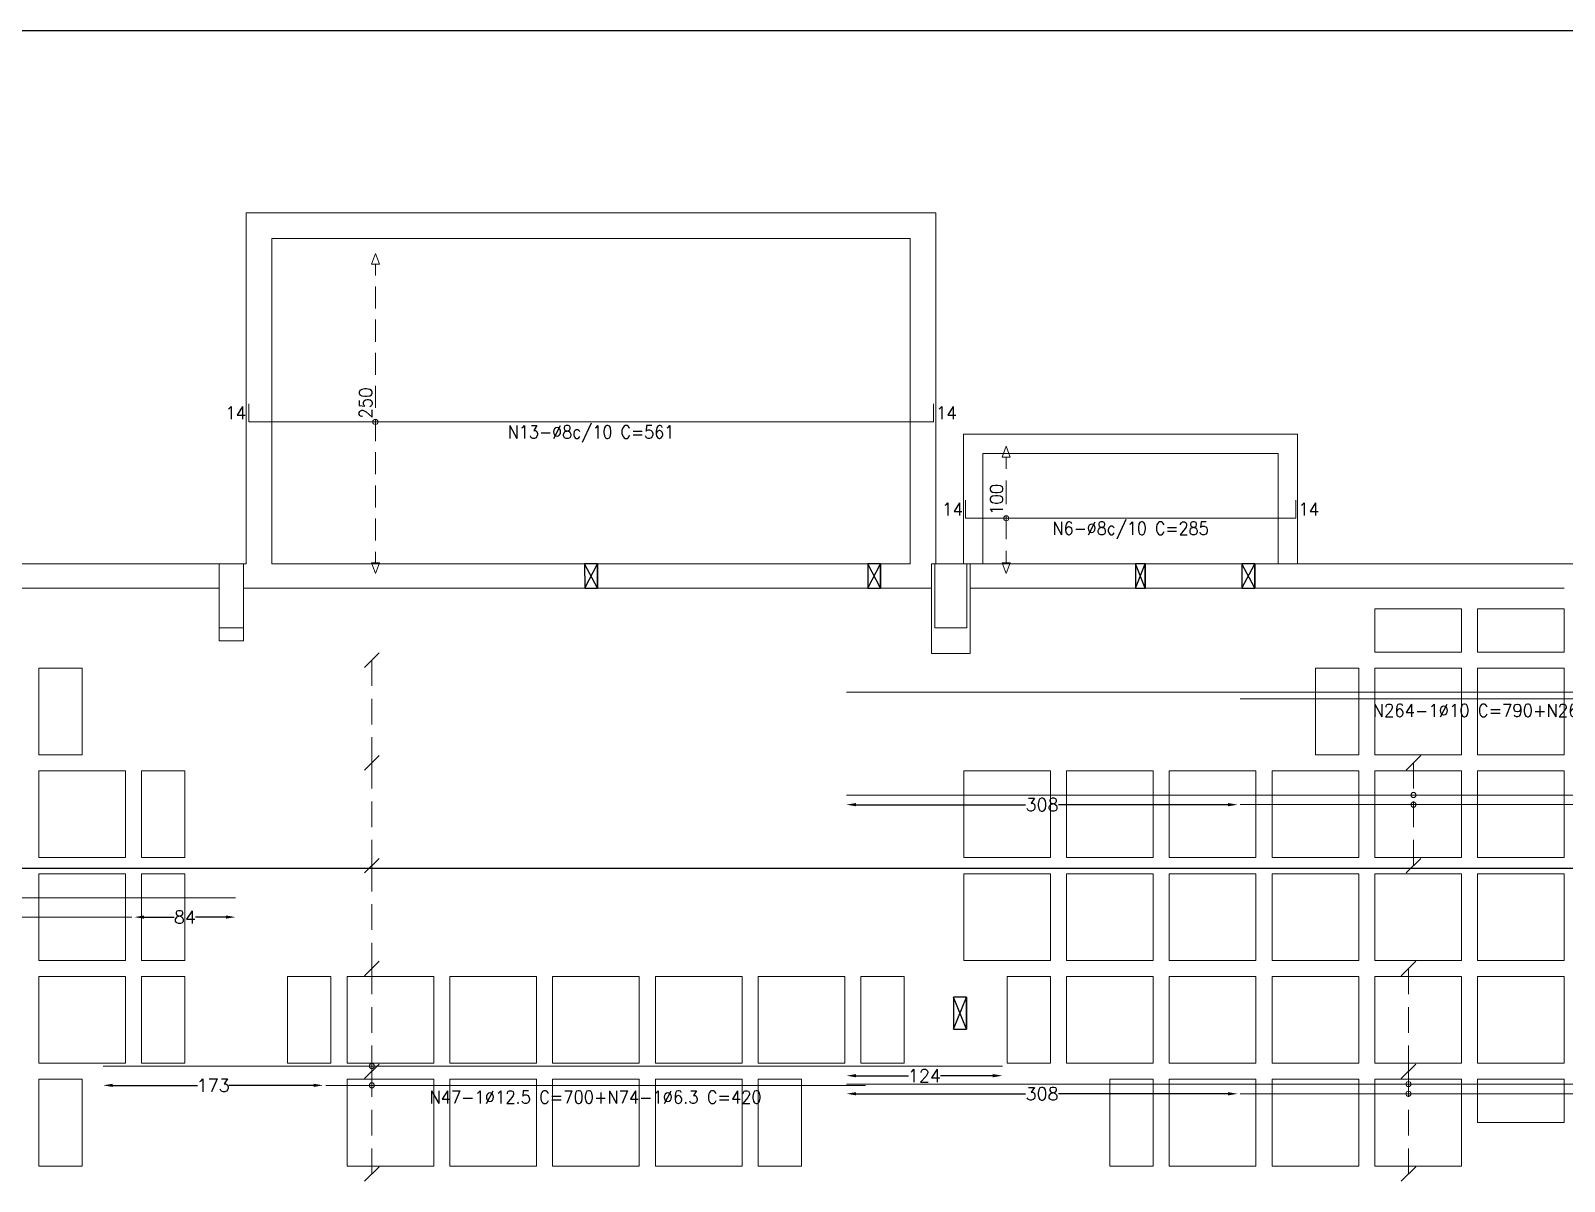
# Model space of a CAD drawing. Header units: millimetres. Extents: x -32 to 332, y -138 to 116.
# Drawn here: x 193.11 to 216.99, y 73.33 to 91.24 of the extents above; entities that cross this region are included whole.
import ezdxf
from ezdxf.enums import TextEntityAlignment as Align

# ---------------------------------------------------------------- set-up
doc = ezdxf.new("R2010")
doc.units = ezdxf.units.MM
for name, color, linetype in [('A-COT-01', 9, 'Continuous'), ('FURAÇÃO', 8, 'Continuous'), ('TRECHO A', 3, 'Continuous')]:
    doc.layers.add(name, color=color, linetype=linetype)
for name, color, linetype, lineweight in [('ARR_L_I_IG_DIST', 8, 'Continuous', 0), ('ARR_L_I_IG_LINHA', 2, 'Continuous', 0), ('ARR_L_I_IG_MARCA', 2, 'Continuous', 9), ('ARR_L_I_POSICAO', 4, 'Continuous', 9), ('ARR_LONG_INF', 6, 'Continuous', 15), ('ARR_LONG_INF_TXT', 1, 'Continuous', 9), ('LJ_NERV_RETI', 8, 'Continuous', 9), ('PILAR_CONCRETO', 8, 'Continuous', 0), ('VIG_FACES', 8, 'Continuous', 0)]:
    doc.layers.add(name, color=color, linetype=linetype, lineweight=lineweight)
doc.styles.add('CYPETXT_0.3_romans', font='romans.shx', dxfattribs={"height": 0.2})
doc.styles.add('CYPETXT_romans', font='romans.shx', dxfattribs={"height": 0.2})
doc.dimstyles.new('cype_arrow', dxfattribs={"dimtxt": 0.18, "dimasz": 0.15, "dimexe": 0.075, "dimexo": 0.075, "dimgap": 0, "dimtad": 0, "dimdec": 4, "dimzin": 0, "dimdsep": 46, "dimtxsty": 'CYPETXT_0.3_romans', "dimcen": 0.09, "dimadec": 0, "dimazin": 0, "dimtfac": 1, "dimtdec": 4, "dimtofl": 0, "dimtmove": 2, "dimatfit": 3, "dimfxl": 1, "dimtolj": 1, "dimtzin": 0, "dimarcsym": 0})

# ---------------------------------------------------------------- blocks, each defined once
blk = doc.blocks.new('Forma 2PvtoTipo')
at = {"layer": 'FURAÇÃO', "color": 8}
for points in [[(607.904, 83.639), (608.103, 83.639), (608.103, 84.019), (607.903, 84.019), (607.904, 83.639), (608.103, 84.019), (608.103, 83.639), (607.903, 84.019)], [(612.31, 83.639), (612.51, 83.639), (612.51, 84.019), (612.31, 84.019), (612.31, 83.639), (612.51, 84.019), (612.51, 83.639), (612.31, 84.019)], [(616.478, 83.639), (616.628, 83.639), (616.628, 84.019), (616.478, 84.019), (616.478, 83.639), (616.628, 84.019), (616.628, 83.639), (616.478, 84.019)], [(618.134, 83.639), (618.334, 83.639), (618.334, 84.019), (618.134, 84.019), (618.134, 83.639), (618.334, 84.019), (618.334, 83.639), (618.134, 84.019)], [(613.647, 76.772), (613.847, 76.772), (613.847, 77.272), (613.647, 77.272), (613.647, 76.772), (613.847, 77.272), (613.847, 76.772), (613.647, 77.272)]]:
    blk.add_lwpolyline(points, dxfattribs=at)
at = {"layer": 'LJ_NERV_RETI', "color": 8}
for points in [[(621.554, 82.643), (621.554, 83.318), (620.204, 83.318), (620.204, 82.643)], [(623.154, 82.643), (623.154, 83.318), (621.804, 83.318), (621.804, 82.643)], [(600.079, 81.043), (600.079, 82.393), (599.404, 82.393), (599.404, 81.043)], [(619.954, 81.043), (619.954, 82.393), (619.279, 82.393), (619.279, 81.043)], [(621.554, 81.043), (621.554, 82.393), (620.204, 82.393), (620.204, 81.043)], [(623.154, 81.043), (623.154, 82.393), (621.804, 82.393), (621.804, 81.043)], [(600.754, 79.443), (600.754, 80.793), (599.404, 80.793), (599.404, 79.443)], [(601.679, 79.443), (601.679, 80.793), (601.004, 80.793), (601.004, 79.443)], [(615.154, 79.443), (615.154, 80.793), (613.804, 80.793), (613.804, 79.443)], [(616.754, 79.443), (616.754, 80.793), (615.404, 80.793), (615.404, 79.443)], [(618.354, 79.443), (618.354, 80.793), (617.004, 80.793), (617.004, 79.443)], [(619.954, 79.443), (619.954, 80.793), (618.604, 80.793), (618.604, 79.443)], [(621.554, 79.443), (621.554, 80.793), (620.204, 80.793), (620.204, 79.443)], [(623.154, 79.443), (623.154, 80.793), (621.804, 80.793), (621.804, 79.443)], [(600.754, 77.843), (600.754, 79.193), (599.404, 79.193), (599.404, 77.843)], [(601.679, 77.843), (601.679, 79.193), (601.004, 79.193), (601.004, 77.843)], [(615.154, 77.843), (615.154, 79.193), (613.804, 79.193), (613.804, 77.843)], [(616.754, 77.843), (616.754, 79.193), (615.404, 79.193), (615.404, 77.843)], [(618.354, 77.843), (618.354, 79.193), (617.004, 79.193), (617.004, 77.843)], [(619.954, 77.843), (619.954, 79.193), (618.604, 79.193), (618.604, 77.843)], [(621.554, 77.843), (621.554, 79.193), (620.204, 79.193), (620.204, 77.843)], [(623.154, 77.843), (623.154, 79.193), (621.804, 79.193), (621.804, 77.843)], [(600.754, 76.243), (600.754, 77.593), (599.404, 77.593), (599.404, 76.243)], [(601.679, 76.243), (601.679, 77.593), (601.004, 77.593), (601.004, 76.243)], [(603.954, 76.243), (603.954, 77.593), (603.279, 77.593), (603.279, 76.243)], [(605.554, 76.243), (605.554, 77.593), (604.204, 77.593), (604.204, 76.243)], [(607.154, 76.243), (607.154, 77.593), (605.804, 77.593), (605.804, 76.243)], [(608.754, 76.243), (608.754, 77.593), (607.404, 77.593), (607.404, 76.243)], [(610.354, 76.243), (610.354, 77.593), (609.004, 77.593), (609.004, 76.243)], [(611.954, 76.243), (611.954, 77.593), (610.604, 77.593), (610.604, 76.243)], [(612.879, 76.243), (612.879, 77.593), (612.204, 77.593), (612.204, 76.243)], [(615.154, 76.243), (615.154, 77.593), (614.479, 77.593), (614.479, 76.243)], [(616.754, 76.243), (616.754, 77.593), (615.404, 77.593), (615.404, 76.243)], [(618.354, 76.243), (618.354, 77.593), (617.004, 77.593), (617.004, 76.243)], [(619.954, 76.243), (619.954, 77.593), (618.604, 77.593), (618.604, 76.243)], [(621.554, 76.243), (621.554, 77.593), (620.204, 77.593), (620.204, 76.243)], [(623.154, 76.243), (623.154, 77.593), (621.804, 77.593), (621.804, 76.243)], [(600.079, 74.643), (600.079, 75.993), (599.404, 75.993), (599.404, 74.643)], [(605.554, 74.643), (605.554, 75.993), (604.204, 75.993), (604.204, 74.643)], [(607.154, 74.643), (607.154, 75.993), (605.804, 75.993), (605.804, 74.643)], [(608.754, 74.643), (608.754, 75.993), (607.404, 75.993), (607.404, 74.643)], [(610.354, 74.643), (610.354, 75.993), (609.004, 75.993), (609.004, 74.643)], [(611.279, 74.643), (611.279, 75.993), (610.604, 75.993), (610.604, 74.643)], [(616.754, 74.643), (616.754, 75.993), (616.079, 75.993), (616.079, 74.643)], [(618.354, 74.643), (618.354, 75.993), (617.004, 75.993), (617.004, 74.643)], [(619.954, 74.643), (619.954, 75.993), (618.604, 75.993), (618.604, 74.643)], [(621.554, 74.643), (621.554, 75.993), (620.204, 75.993), (620.204, 74.643)], [(623.154, 75.318), (623.154, 75.993), (621.804, 75.993), (621.804, 75.318)]]:
    blk.add_lwpolyline(points, close=True, dxfattribs=at)
at = {"layer": 'PILAR_CONCRETO', "color": 8}
for points in [[(602.213, 82.819), (602.593, 82.819), (602.593, 84.019), (602.213, 84.019), (602.213, 82.819)], [(602.213, 83.019), (602.593, 83.019), (602.593, 84.019), (602.213, 84.019), (602.213, 83.019)], [(613.303, 82.619), (613.903, 82.619), (613.903, 84.019), (613.303, 84.019), (613.303, 82.619)], [(613.353, 83.019), (613.853, 83.019), (613.853, 84.019), (613.353, 84.019), (613.353, 83.019)]]:
    blk.add_lwpolyline(points, close=True, dxfattribs=at)
at = {"layer": 'VIG_FACES', "color": 8}
for p, q in [((602.633, 89.48), (613.373, 89.48)), ((602.633, 84.019), (602.633, 89.48)), ((613.373, 89.48), (613.373, 84.019)), ((603.033, 89.08), (612.973, 89.08)), ((603.033, 84.019), (603.033, 89.08)), ((612.973, 89.08), (612.973, 84.019)), ((613.802, 86.033), (613.802, 84.019)), ((614.102, 85.733), (614.102, 84.019)), ((602.213, 84.019), (591.393, 84.019)), ((602.633, 84.019), (602.593, 84.019)), ((612.973, 84.019), (603.033, 84.019)), ((619.001, 84.019), (613.903, 84.019)), ((624.503, 84.019), (619.003, 84.019)), ((600.078, 83.639), (593.68, 83.639)), ((602.213, 83.639), (600.08, 83.639)), ((604.878, 83.639), (602.593, 83.639)), ((611.278, 83.639), (604.88, 83.639)), ((613.303, 83.639), (611.28, 83.639)), ((616.078, 83.639), (613.903, 83.639)), ((623.153, 83.639), (616.08, 83.639))]:
    blk.add_line(p, q, dxfattribs=at)
for points in [[(613.802, 86.033), (619.002, 86.033), (619.002, 84.019)], [(614.102, 85.733), (618.702, 85.733), (618.702, 84.019)]]:
    blk.add_lwpolyline(points, dxfattribs=at)
blk = doc.blocks.new('*D216')
at = {"layer": 'ARR_L_I_POSICAO', "color": 0, "lineweight": -2, "transparency": 16777216}
for p, q in [((205.961, 74.689), (208.599, 74.689)), ((211.752, 74.689), (209.114, 74.689))]:
    blk.add_line(p, q, dxfattribs=at)
at = {"layer": 'ARR_L_I_POSICAO', "color": 0, "transparency": 16777216}
for points in [[(205.961, 74.714), (205.961, 74.664), (205.811, 74.689)], [(211.752, 74.714), (211.752, 74.664), (211.902, 74.689)]]:
    blk.add_solid(points, dxfattribs=at)
at = {"layer": 'DEFPOINTS', "color": 0, "transparency": 16777216}
for p in [(205.811, 74.689), (211.902, 74.689), (211.902, 74.689)]:
    blk.add_point(p, dxfattribs=at)
at = {"layer": 'ARR_L_I_POSICAO', "color": 0, "transparency": 16777216, "insert": (208.857, 74.689), "char_height": 0.2, "attachment_point": 5, "style": 'CYPETXT_0.3_romans'}
blk.add_mtext('\\A1;308', dxfattribs=at)
blk = doc.blocks.new('*D253')
at = {"layer": 'ARR_L_I_POSICAO', "color": 0, "lineweight": -2, "transparency": 16777216}
for p, q in [((194.874, 77.439), (195.346, 77.439)), ((196.151, 77.439), (195.679, 77.439))]:
    blk.add_line(p, q, dxfattribs=at)
at = {"layer": 'ARR_L_I_POSICAO', "color": 0, "transparency": 16777216}
for points in [[(194.874, 77.464), (194.874, 77.414), (194.724, 77.439)], [(196.151, 77.464), (196.151, 77.414), (196.301, 77.439)]]:
    blk.add_solid(points, dxfattribs=at)
at = {"layer": 'DEFPOINTS', "color": 0, "transparency": 16777216}
for p in [(194.724, 77.439), (196.301, 77.439), (196.301, 77.439)]:
    blk.add_point(p, dxfattribs=at)
at = {"layer": 'ARR_L_I_POSICAO', "color": 0, "transparency": 16777216, "insert": (195.513, 77.439), "char_height": 0.2, "attachment_point": 5, "style": 'CYPETXT_0.3_romans'}
blk.add_mtext('\\A1;84', dxfattribs=at)
blk = doc.blocks.new('*D259')
at = {"layer": 'ARR_L_I_POSICAO', "color": 0, "lineweight": -2, "transparency": 16777216}
for p, q in [((205.961, 79.189), (208.599, 79.189)), ((211.752, 79.189), (209.114, 79.189))]:
    blk.add_line(p, q, dxfattribs=at)
at = {"layer": 'ARR_L_I_POSICAO', "color": 0, "transparency": 16777216}
for points in [[(205.961, 79.214), (205.961, 79.164), (205.811, 79.189)], [(211.752, 79.214), (211.752, 79.164), (211.902, 79.189)]]:
    blk.add_solid(points, dxfattribs=at)
at = {"layer": 'DEFPOINTS', "color": 0, "transparency": 16777216}
for p in [(205.811, 79.189), (211.902, 79.189), (211.902, 79.189)]:
    blk.add_point(p, dxfattribs=at)
at = {"layer": 'ARR_L_I_POSICAO', "color": 0, "transparency": 16777216, "insert": (208.857, 79.189), "char_height": 0.2, "attachment_point": 5, "style": 'CYPETXT_0.3_romans'}
blk.add_mtext('\\A1;308', dxfattribs=at)
blk = doc.blocks.new('*D73')
at = {"layer": 'ARR_L_I_POSICAO', "color": 0, "lineweight": -2, "transparency": 16777216}
for p, q in [((205.961, 74.97), (206.777, 74.97)), ((208.089, 74.97), (207.273, 74.97))]:
    blk.add_line(p, q, dxfattribs=at)
at = {"layer": 'ARR_L_I_POSICAO', "color": 0, "transparency": 16777216}
for points in [[(205.961, 74.995), (205.961, 74.945), (205.811, 74.97)], [(208.089, 74.995), (208.089, 74.945), (208.239, 74.97)]]:
    blk.add_solid(points, dxfattribs=at)
at = {"layer": 'DEFPOINTS', "color": 0, "transparency": 16777216}
for p in [(205.811, 74.97), (208.239, 74.97), (208.239, 74.97)]:
    blk.add_point(p, dxfattribs=at)
at = {"layer": 'ARR_L_I_POSICAO', "color": 0, "transparency": 16777216, "insert": (207.025, 74.97), "char_height": 0.2, "attachment_point": 5, "style": 'CYPETXT_0.3_romans'}
blk.add_mtext('\\A1;124', dxfattribs=at)
blk = doc.blocks.new('*D74')
at = {"layer": 'ARR_L_I_POSICAO', "color": 0, "lineweight": -2, "transparency": 16777216}
for p, q in [((194.389, 74.82), (195.709, 74.82)), ((197.515, 74.82), (196.195, 74.82))]:
    blk.add_line(p, q, dxfattribs=at)
at = {"layer": 'ARR_L_I_POSICAO', "color": 0, "transparency": 16777216}
for points in [[(194.389, 74.845), (194.389, 74.795), (194.239, 74.82)], [(197.515, 74.845), (197.515, 74.795), (197.665, 74.82)]]:
    blk.add_solid(points, dxfattribs=at)
at = {"layer": 'DEFPOINTS', "color": 0, "transparency": 16777216}
for p in [(194.239, 74.82), (197.665, 74.82), (197.665, 74.82)]:
    blk.add_point(p, dxfattribs=at)
at = {"layer": 'ARR_L_I_POSICAO', "color": 0, "transparency": 16777216, "insert": (195.952, 74.82), "char_height": 0.2, "attachment_point": 5, "style": 'CYPETXT_0.3_romans'}
blk.add_mtext('\\A1;173', dxfattribs=at)

msp = doc.modelspace()

# ---------------------------------------------------------------- linework, layer by layer
at = {"layer": 'ARR_L_I_IG_LINHA'}
for p, q in [((198.42209, 81.03911), (198.42209, 81.43911)), ((198.42209, 80.43911), (198.42209, 80.83911)), ((198.42209, 79.43911), (198.42209, 80.23911)), ((214.63842, 79.43912), (214.63842, 79.83912)), ((198.42209, 78.83911), (198.42209, 79.23911)), ((214.63842, 78.83911), (214.63842, 79.23912)), ((198.42209, 77.83911), (198.42209, 78.63911)), ((214.63842, 78.23911), (214.63842, 78.63911)), ((198.42209, 77.23911), (198.42209, 77.63911)), ((198.42209, 76.23911), (198.42209, 77.03911)), ((214.56009, 76.23912), (214.56009, 76.63912)), ((198.42209, 75.63911), (198.42209, 76.03911)), ((214.56009, 75.63912), (214.56009, 76.03912)), ((198.42209, 74.63911), (198.42209, 75.43911)), ((214.56009, 74.63911), (214.56009, 75.43912)), ((198.42209, 74.03911), (198.42209, 74.43911)), ((214.56009, 74.03911), (214.56009, 74.43911)), ((198.42209, 73.43911), (198.42209, 73.83911)), ((214.56009, 73.43911), (214.56009, 73.83911))]:
    msp.add_line(p, q, dxfattribs=at)
for points in [[(198.47709, 87.60031), (198.41459, 87.60031), (198.47709, 87.76781), (198.53959, 87.60031), (198.47709, 87.60031)], [(208.29759, 84.60031), (208.23509, 84.60031), (208.29759, 84.76781), (208.36009, 84.60031), (208.29759, 84.60031)], [(198.47709, 82.95531), (198.53959, 82.95531), (198.47709, 82.78781), (198.41459, 82.95531), (198.47709, 82.95531)], [(208.29759, 82.95531), (208.36009, 82.95531), (208.29759, 82.78781), (208.23509, 82.95531), (208.29759, 82.95531)]]:
    msp.add_lwpolyline(points, close=True, dxfattribs=at)
for points in [[(198.47709, 87.42827), (198.47709, 87.60031)], [(198.47709, 86.91216), (198.47709, 87.25623)], [(198.47709, 86.39605), (198.47709, 86.74012)], [(198.47709, 85.87994), (198.47709, 86.22401)], [(198.47709, 85.36383), (198.47709, 85.7079)], [(198.47709, 84.84772), (198.47709, 85.19179)], [(198.47709, 84.3316), (198.47709, 84.67568)], [(208.29759, 84.41753), (208.29759, 84.60031)], [(198.47709, 83.81549), (198.47709, 84.15957)], [(208.29759, 83.8692), (208.29759, 84.23475)], [(198.47709, 83.29938), (198.47709, 83.64346)], [(208.29759, 83.32086), (208.29759, 83.68642)], [(198.47709, 82.95531), (198.47709, 83.12735)], [(208.29759, 82.95531), (208.29759, 83.13809)]]:
    msp.add_lwpolyline(points, dxfattribs=at)
for centre in [(198.47709, 85.14781), (208.29759, 83.64781), (214.63842, 79.33912), (214.63842, 79.18912), (198.42209, 75.11972), (198.42209, 74.81972), (214.56009, 74.83912), (214.56009, 74.68912)]:
    msp.add_circle(centre, 0.04, dxfattribs=at)
at = {"layer": 'ARR_L_I_IG_MARCA'}
for p, q in [((198.53522, 81.55225), (198.30895, 81.32597)), ((198.53522, 79.95226), (198.30895, 79.72598)), ((214.75156, 79.95226), (214.52528, 79.72598)), ((198.53522, 78.35225), (198.30895, 78.12598)), ((214.75156, 78.35225), (214.52528, 78.12598)), ((198.53522, 76.75226), (198.30895, 76.52598)), ((214.67323, 76.75226), (214.44695, 76.52598)), ((198.53522, 75.15225), (198.30895, 74.92598)), ((214.67323, 75.15225), (214.44695, 74.92598)), ((198.53522, 73.55225), (198.30895, 73.32597)), ((214.67323, 73.55225), (214.44695, 73.32597))]:
    msp.add_line(p, q, dxfattribs=at)
at = {"layer": 'ARR_LONG_INF'}
for points in [[(196.50509, 85.42781), (196.50509, 85.14781), (207.16509, 85.14781), (207.16509, 85.42781)], [(207.66509, 83.92781), (207.66509, 83.64781), (212.80509, 83.64781), (212.80509, 83.92781)], [(205.81109, 80.93911), (221.06509, 80.93911), (221.06509, 81.31911)], [(211.94209, 80.83911), (221.10509, 80.83911), (221.10509, 81.21911)], [(205.81109, 79.33912), (229.67109, 79.33912)], [(211.94209, 79.18912), (228.04209, 79.18912)], [(172.44109, 77.73911), (196.30109, 77.73911)], [(175.30409, 77.43911), (194.68409, 77.43911)], [(194.23909, 75.11972), (208.23909, 75.11972)], [(197.70509, 74.81972), (206.10509, 74.81972)], [(205.81109, 74.83912), (229.67109, 74.83912)], [(211.94209, 74.68912), (228.04209, 74.68912)]]:
    msp.add_lwpolyline(points, dxfattribs=at)
at = {"layer": 'TRECHO A', "color": 1}
for p, q in [((239.33796, 91.23722), (192.42514, 91.23722)), ((192.42514, 78.19993), (239.33796, 78.19993))]:
    msp.add_line(p, q, dxfattribs=at)

# ---------------------------------------------------------------- block references
at = {"layer": 'A-COT-01', "color": 1}
msp.add_blockref('Forma 2PvtoTipo', (-406.16805, -1.07881), dxfattribs=at)

# ---------------------------------------------------------------- texts
at = {"layer": 'ARR_L_I_IG_DIST', "style": 'CYPETXT_romans', "width": 0.895263}
for s, p, p2 in [('250', (198.42709, 85.19781), (198.42709, 85.68381)), ('100', (208.24759, 83.69781), (208.24759, 84.18381))]:
    msp.add_text(s, height=0.2, rotation=90, dxfattribs=at).set_placement(p, p2, align=Align.FIT)
at = {"layer": 'ARR_LONG_INF_TXT', "style": 'CYPETXT_romans'}
for s, width, p, p2 in [('14', 0.895263, (196.14109, 85.18781), (196.46509, 85.18781)), ('14', 0.895263, (207.20509, 85.18781), (207.52909, 85.18781)), ('N13-%%c8c/10 C=561', 0.834847, (200.53909, 84.89114), (203.13109, 84.89114)), ('14', 0.895263, (207.30109, 83.68781), (207.62509, 83.68781)), ('14', 0.895263, (212.84509, 83.68781), (213.16909, 83.68781)), ('N6-%%c8c/10 C=285', 0.817788, (209.02009, 83.39114), (211.45009, 83.39114)), ('N264-1%%c10 C=790+N265-1%%c8 C=480', 0.836019, (214.00359, 80.55578), (219.04359, 80.55578)), ('N47-1%%c12.5 C=700+N74-1%%c6.3 C=420', 0.831639, (199.31909, 74.53639), (204.49109, 74.53639))]:
    msp.add_text(s, height=0.2, dxfattribs=dict(at, width=width)).set_placement(p, p2, align=Align.FIT)

# ---------------------------------------------------------------- dimensions: what is measured, and where the dimension line sits
at = {"layer": 'ARR_L_I_POSICAO'}
for p1, p2, text, picture, middle in [((205.81109, 79.18912), (211.90209, 79.18912), '308', '*D259', (208.85659, 79.18912)), ((194.72409, 77.43911), (196.30109, 77.43911), '84', '*D253', (195.51259, 77.43911)), ((205.81109, 74.96972), (208.23909, 74.96972), '124', '*D73', (207.02509, 74.96972)), ((194.23909, 74.81972), (197.66509, 74.81972), '173', '*D74', (195.95209, 74.81972)), ((205.81109, 74.68912), (211.90209, 74.68912), '308', '*D216', (208.85659, 74.68912))]:
    dim = msp.add_aligned_dim(p1=p1, p2=p2, distance=0, text=text, dimstyle='cype_arrow', override={"dimexe": 0, "dimexo": 0}, dxfattribs=at)
    dim.commit()
    dim.dimension.update_dxf_attribs({"geometry": picture, "text_midpoint": middle})

doc.saveas('drawing.dxf')
